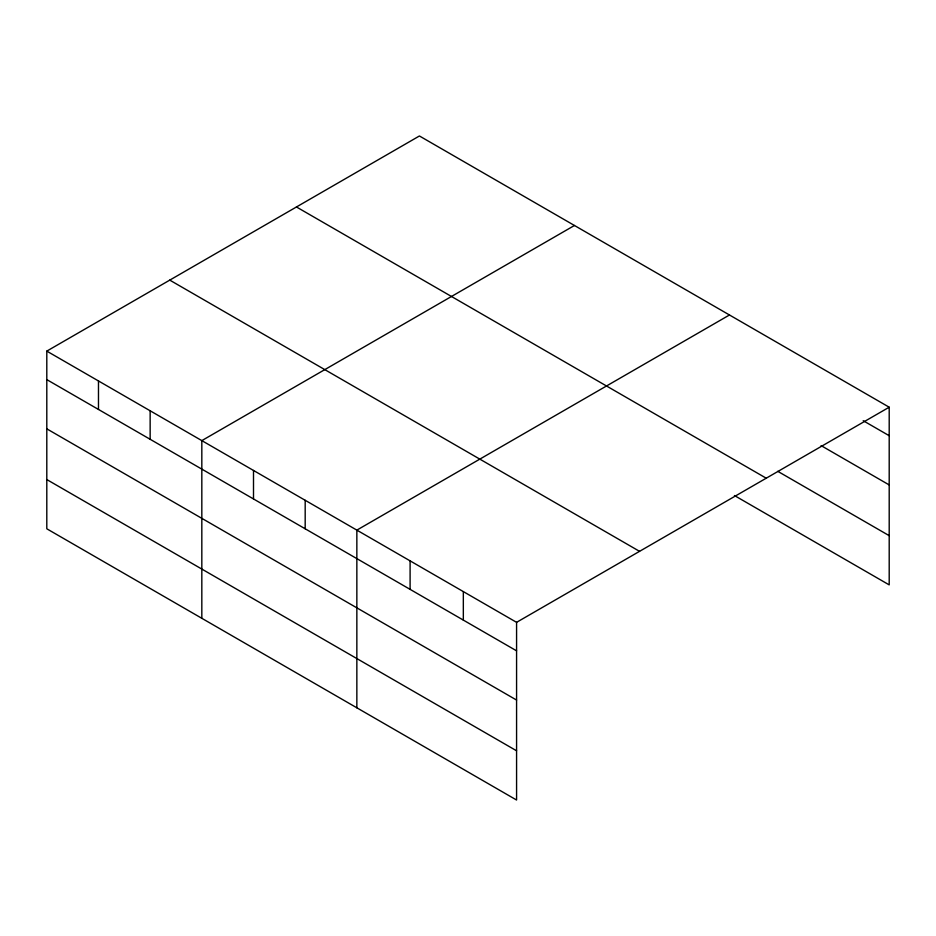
<?xml version="1.0" encoding="UTF-8"?>
<svg xmlns="http://www.w3.org/2000/svg" width="936" height="936" viewBox="0 0 936 936"><rect width="100%" height="100%" fill="white"/><g stroke="black" fill="none" stroke-linecap="round" stroke-linejoin="round"><path stroke-width="1.4" d="M516.578 700.069L516.578 622.335L46.8 351.117L46.8 528.793L516.578 800.023L516.578 700.069L46.8 428.84M46.8 351.117L419.422 135.977L889.2 407.207L889.2 584.883L734.432 495.53M574.447 225.482L201.825 440.622L201.825 618.298M729.472 314.987L356.85 530.127L356.85 707.803M516.578 622.335L889.2 407.207M863.203 420.697L889.2 435.708M821.106 445.618L889.2 484.93M777.769 471.323L889.2 535.661M296.455 206.973L766.233 478.202M169.767 280.121L639.545 551.339M46.8 379.618L516.578 650.836M46.8 479.56L516.578 750.789M463.332 591.599L463.332 620.1M410.097 560.863L410.097 589.364M305.183 500.292L305.183 528.781M253.504 470.457L253.504 498.946M150.146 410.787L150.146 439.288M98.479 380.952L98.479 409.453"/></g></svg>
